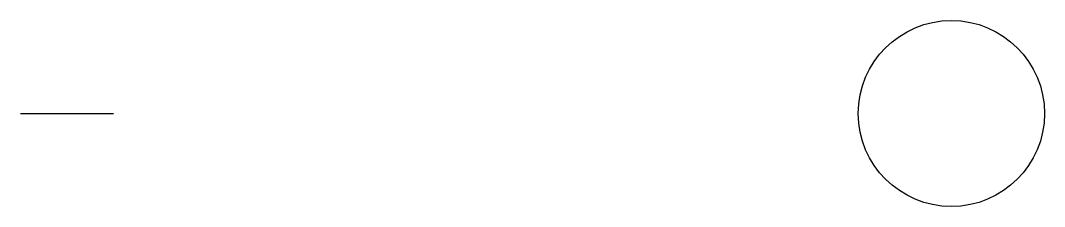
# Model space of a CAD drawing. Extents: x 0 to 11, y -1 to 1.
import ezdxf

# ---------------------------------------------------------------- set-up
doc = ezdxf.new("R2010")
doc.units = 0
doc.layers.add('VIPRS_G13', color=7, linetype='Continuous')

# ---------------------------------------------------------------- blocks, each defined once
blk = doc.blocks.new('VIPRS_G13_INVISIBLE_MIXED')
blk.add_circle((0, 0), 1)

msp = doc.modelspace()

# ---------------------------------------------------------------- linework, layer by layer
at = {"layer": 'VIPRS_G13'}
msp.add_line((0, 0), (1, 0), dxfattribs=at)

# ---------------------------------------------------------------- block references
msp.add_blockref('VIPRS_G13_INVISIBLE_MIXED', (10, 0), dxfattribs=at)

doc.saveas('drawing.dxf')
